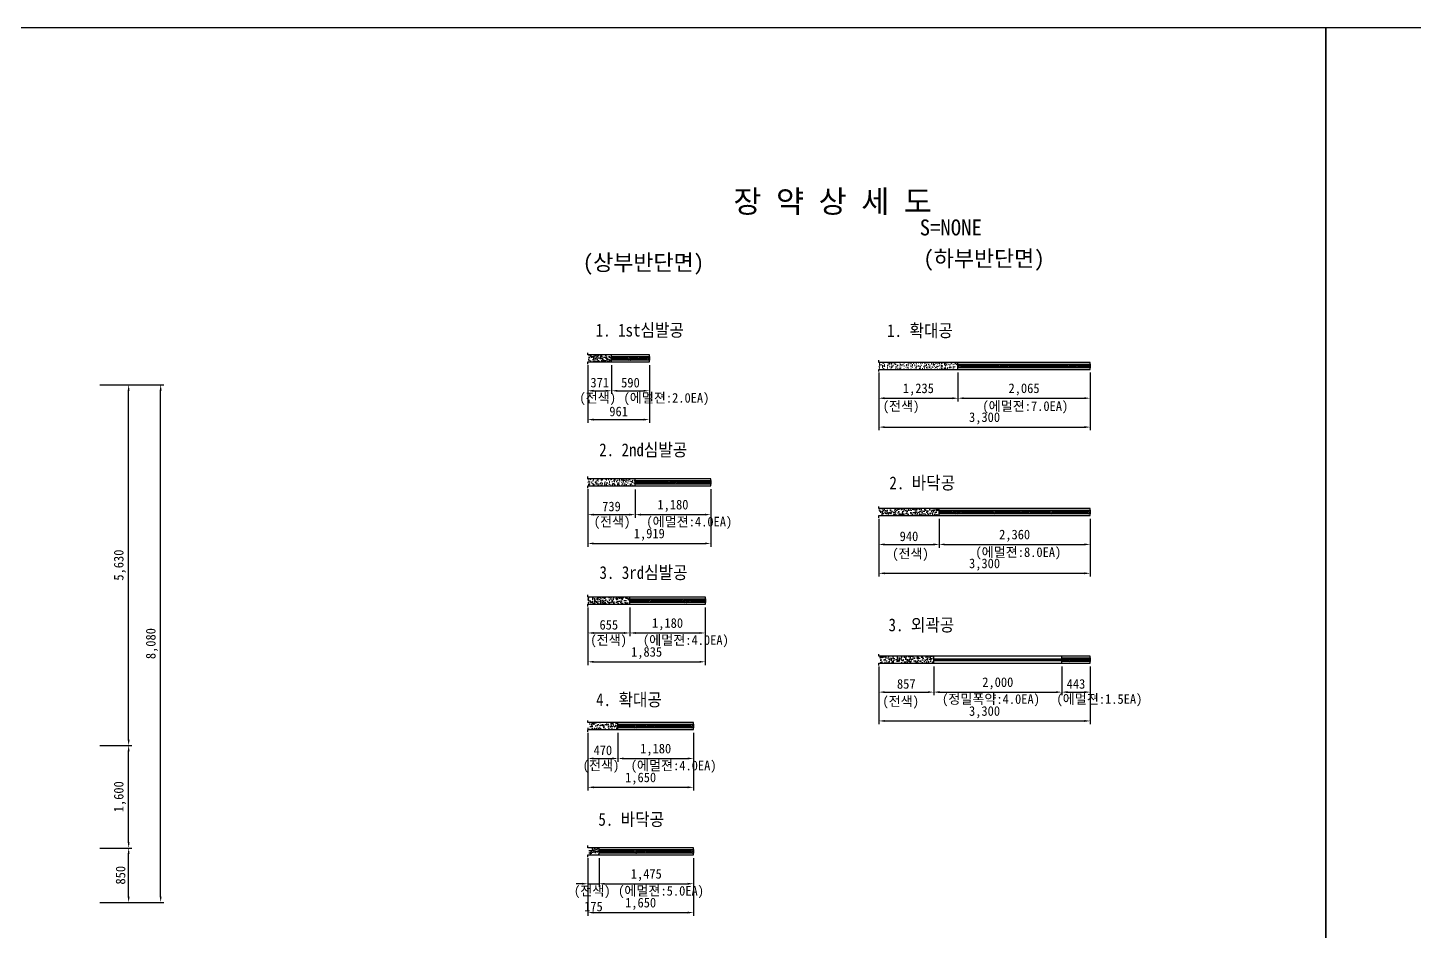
# Model space of a CAD drawing. Header units: millimetres. Extents: x -114429 to 52969, y -22900 to 28700.
# Drawn here: x -58821 to -37170, y -11201 to 2900 of the extents above; entities that cross this region are included whole.
import ezdxf
from ezdxf.enums import TextEntityAlignment as Align

# ---------------------------------------------------------------- set-up
doc = ezdxf.new("R2010")
doc.units = ezdxf.units.MM
doc.header["$LTSCALE"] = 500
doc.header["$PDMODE"] = 1
for name, color, linetype in [('CS-BLST', 4, 'Continuous'), ('CS-BLST-PATT', 1, 'Continuous'), ('CS-BLST-TEX3', 3, 'Continuous'), ('CS-DIMS', 1, 'Continuous'), ('CS-EXCV', 3, 'E-DIGLN01'), ('CS-SYMB', 2, 'Continuous'), ('CS-TABL', 3, 'Continuous'), ('CS-TEX1', 6, 'Continuous'), ('CS-TEX2', 6, 'Continuous'), ('CS-TEX3', 6, 'Continuous'), ('CS-TEXT', 3, 'Continuous'), ('CX-PAPR', 2, 'Continuous')]:
    doc.layers.add(name, color=color, linetype=linetype)
doc.styles.add('굴림체', font='')
doc.styles.get('굴림체').set_extended_font_data('GulimChe')
doc.linetypes.add('E-DIGLN01', pattern='A,0.9,-0.2,[19,kscals.shx,S=0.1,R=180,X=0,Y=0],0.9', length=2)
doc.dimstyles.new('DIM01-50', dxfattribs={"dimscale": 50, "dimtxt": 3, "dimasz": 1.8, "dimexe": 1, "dimexo": 1, "dimgap": 1, "dimtad": 1, "dimdec": 0, "dimzin": 9, "dimdsep": 46, "dimlunit": 6, "dimtxsty": '굴림체', "dimcen": 2.5, "dimclrt": 3, "dimadec": 4, "dimazin": 0, "dimtfac": 1, "dimtdec": 0, "dimtmove": 2, "dimatfit": 3, "dimfxl": 1, "dimtolj": 1, "dimtzin": 0, "dimarcsym": 0})
pattern_1 = [(50, (-424094, 8706.69), (91.092334, -7.969543), [9.525, -104.775]), (355, (-424094, 8706.69), (-17.621413, 95.528321), [7.62, -83.82]), (100.451, (-424086.41, 8706.025), (73.47125, 87.558344), [8.095, -89.045]), (46.1842, (-424094, 8732.09), (135.53952, -21.021164), [14.2875, -157.1625]), (96.6356, (-424082.7, 8730.34), (118.702117, 123.71278), [12.1425, -133.5675]), (351.184, (-424094, 8732.09), (118.702303, 123.71256), [11.43, -125.73]), (21, (-424081.3, 8725.74), (75.80744, -51.13276), [9.525, -104.775]), (326, (-424081.3, 8725.74), (30.901014, 92.093983), [7.62, -83.82]), (71.4514, (-424074.98, 8721.48), (106.708245, 40.961429), [8.095, -89.045]), (37.5, (-424094, 8706.69), (1.5443016, 42.2775194), [0, -82.804, 0, -85.09, 0, -84.1375]), (7.5, (-424094, 8706.69), (33.409831, 50.0902874), [0, -48.514, 0, -80.899, 0, -32.0675]), (327.5, (-424122.32, 8706.69), (67.7952976, -2.864372), [0, -31.75, 0, -99.06, 0, -131.445]), (317.5, (-424135.02, 8706.69), (74.064591, 12.7132455), [0, -41.275, 0, -65.786, 0, -93.345])]
pattern_2 = [(50, (-424094, 8956.25), (91.092334, -7.969543), [9.525, -104.775]), (355, (-424094, 8956.25), (-17.621413, 95.528321), [7.62, -83.82]), (100.451, (-424086.41, 8955.58), (73.47125, 87.558344), [8.095, -89.045]), (46.1842, (-424094, 8981.65), (135.53952, -21.021164), [14.2875, -157.1625]), (96.6356, (-424082.7, 8979.9), (118.702117, 123.71278), [12.1425, -133.5675]), (351.184, (-424094, 8981.65), (118.702303, 123.71256), [11.43, -125.73]), (21, (-424081.3, 8975.3), (75.80744, -51.13276), [9.525, -104.775]), (326, (-424081.3, 8975.3), (30.901014, 92.093983), [7.62, -83.82]), (71.4514, (-424074.98, 8971.04), (106.708245, 40.961429), [8.095, -89.045]), (37.5, (-424094, 8956.247), (1.5443016, 42.2775194), [0, -82.804, 0, -85.09, 0, -84.1375]), (7.5, (-424094, 8956.247), (33.409831, 50.0902874), [0, -48.514, 0, -80.899, 0, -32.0675]), (327.5, (-424122.32, 8956.247), (67.7952976, -2.864372), [0, -31.75, 0, -99.06, 0, -131.445]), (317.5, (-424135.02, 8956.247), (74.064591, 12.7132455), [0, -41.275, 0, -65.786, 0, -93.345])]
pattern_3 = [(50, (-424094, 8706.69), (91.092334, -7.969543), [9.525, -104.775]), (355, (-424094, 8706.69), (-17.621413, 95.528321), [7.62, -83.82]), (100.451, (-424086.41, 8706.025), (73.47125, 87.558344), [8.095, -89.045]), (46.1842, (-424094, 8732.09), (135.53952, -21.021164), [14.2875, -157.1625]), (96.6356, (-424082.7, 8730.34), (118.702117, 123.71278), [12.1425, -133.5675]), (351.184, (-424094, 8732.09), (118.702303, 123.71256), [11.43, -125.73]), (21, (-424081.3, 8725.74), (75.80744, -51.132759), [9.525, -104.775]), (326, (-424081.3, 8725.74), (30.901014, 92.093983), [7.62, -83.82]), (71.4514, (-424074.98, 8721.48), (106.708245, 40.961429), [8.095, -89.045]), (37.5, (-424094, 8706.69), (1.5443016, 42.2775194), [0, -82.804, 0, -85.09, 0, -84.1375]), (7.5, (-424094, 8706.69), (33.409831, 50.0902874), [0, -48.514, 0, -80.899, 0, -32.0675]), (327.5, (-424122.32, 8706.69), (67.7952976, -2.864372), [0, -31.75, 0, -99.06, 0, -131.445]), (317.5, (-424135.02, 8706.69), (74.064591, 12.7132455), [0, -41.275, 0, -65.786, 0, -93.345])]

# ---------------------------------------------------------------- blocks, each defined once
blk = doc.blocks.new('*D325')
at = {"layer": 'CS-DIMS', "color": 0, "lineweight": -2, "ltscale": 30, "transparency": 16777216}
for p, q in [((-50075, -2366), (-50075, -3266)), ((-49114, -2366), (-49114, -3266)), ((-49985, -3216), (-49204, -3216))]:
    blk.add_line(p, q, dxfattribs=at)
at = {"layer": 'CS-DIMS', "color": 0, "ltscale": 30, "transparency": 16777216}
for points in [[(-49985, -3201), (-49985, -3231), (-50075, -3216)], [(-49204, -3201), (-49204, -3231), (-49114, -3216)]]:
    blk.add_solid(points, dxfattribs=at)
at = {"layer": 'Defpoints', "color": 0, "ltscale": 30, "transparency": 16777216}
for p in [(-50075, -2316), (-49114, -2316), (-49114, -3216)]:
    blk.add_point(p, dxfattribs=at)
at = {"layer": 'CS-DIMS', "color": 3, "ltscale": 30, "transparency": 16777216, "insert": (-49594, -3089), "char_height": 150, "attachment_point": 5, "style": '굴림체'}
blk.add_mtext('\\A1;961', dxfattribs=at)
blk = doc.blocks.new('*D326')
at = {"layer": 'CS-DIMS', "color": 0, "lineweight": -2, "ltscale": 30, "transparency": 16777216}
for p, q in [((-50075, -2366), (-50075, -2816)), ((-49704, -2366), (-49704, -2816)), ((-49985, -2766), (-49794, -2766))]:
    blk.add_line(p, q, dxfattribs=at)
at = {"layer": 'CS-DIMS', "color": 0, "ltscale": 30, "transparency": 16777216}
for points in [[(-49985, -2751), (-49985, -2781), (-50075, -2766)], [(-49794, -2751), (-49794, -2781), (-49704, -2766)]]:
    blk.add_solid(points, dxfattribs=at)
at = {"layer": 'Defpoints', "color": 0, "ltscale": 30, "transparency": 16777216}
for p in [(-50075, -2316), (-49704, -2316), (-49704, -2766)]:
    blk.add_point(p, dxfattribs=at)
at = {"layer": 'CS-DIMS', "color": 3, "ltscale": 30, "transparency": 16777216, "insert": (-49889, -2639), "char_height": 150, "attachment_point": 5, "style": '굴림체'}
blk.add_mtext('\\A1;371', dxfattribs=at)
blk = doc.blocks.new('*D327')
at = {"layer": 'CS-DIMS', "color": 0, "lineweight": -2, "ltscale": 30, "transparency": 16777216}
for p, q in [((-49704, -2366), (-49704, -2816)), ((-49114, -2366), (-49114, -2816)), ((-49614, -2766), (-49204, -2766))]:
    blk.add_line(p, q, dxfattribs=at)
at = {"layer": 'CS-DIMS', "color": 0, "ltscale": 30, "transparency": 16777216}
for points in [[(-49614, -2751), (-49614, -2781), (-49704, -2766)], [(-49204, -2751), (-49204, -2781), (-49114, -2766)]]:
    blk.add_solid(points, dxfattribs=at)
at = {"layer": 'Defpoints', "color": 0, "ltscale": 30, "transparency": 16777216}
for p in [(-49704, -2316), (-49114, -2316), (-49114, -2766)]:
    blk.add_point(p, dxfattribs=at)
at = {"layer": 'CS-DIMS', "color": 3, "ltscale": 30, "transparency": 16777216, "insert": (-49409, -2640), "char_height": 150, "attachment_point": 5, "style": '굴림체'}
blk.add_mtext('\\A1;590', dxfattribs=at)
blk = doc.blocks.new('*D328')
at = {"layer": 'CS-DIMS', "color": 0, "lineweight": -2, "ltscale": 30, "transparency": 16777216}
for p, q in [((-50075, -4299), (-50075, -5199)), ((-48156, -4299), (-48156, -5199)), ((-49985, -5149), (-48246, -5149))]:
    blk.add_line(p, q, dxfattribs=at)
at = {"layer": 'CS-DIMS', "color": 0, "ltscale": 30, "transparency": 16777216}
for points in [[(-49985, -5134), (-49985, -5164), (-50075, -5149)], [(-48246, -5134), (-48246, -5164), (-48156, -5149)]]:
    blk.add_solid(points, dxfattribs=at)
at = {"layer": 'Defpoints', "color": 0, "ltscale": 30, "transparency": 16777216}
for p in [(-50075, -4249), (-48156, -4249), (-48156, -5149)]:
    blk.add_point(p, dxfattribs=at)
at = {"layer": 'CS-DIMS', "color": 3, "ltscale": 30, "transparency": 16777216, "insert": (-49115, -5012), "char_height": 150, "attachment_point": 5, "style": '굴림체'}
blk.add_mtext('\\A1;1,919', dxfattribs=at)
blk = doc.blocks.new('*D329')
at = {"layer": 'CS-DIMS', "color": 0, "lineweight": -2, "ltscale": 30, "transparency": 16777216}
for p, q in [((-50075, -4299), (-50075, -4749)), ((-49336, -4305), (-49336, -4749)), ((-49985, -4699), (-49426, -4699))]:
    blk.add_line(p, q, dxfattribs=at)
at = {"layer": 'CS-DIMS', "color": 0, "ltscale": 30, "transparency": 16777216}
for points in [[(-49985, -4684), (-49985, -4714), (-50075, -4699)], [(-49426, -4684), (-49426, -4714), (-49336, -4699)]]:
    blk.add_solid(points, dxfattribs=at)
at = {"layer": 'Defpoints', "color": 0, "ltscale": 30, "transparency": 16777216}
for p in [(-50075, -4249), (-49336, -4255), (-49336, -4699)]:
    blk.add_point(p, dxfattribs=at)
at = {"layer": 'CS-DIMS', "color": 3, "ltscale": 30, "transparency": 16777216, "insert": (-49705, -4572), "char_height": 150, "attachment_point": 5, "style": '굴림체'}
blk.add_mtext('\\A1;739', dxfattribs=at)
blk = doc.blocks.new('*D330')
at = {"layer": 'CS-DIMS', "color": 0, "lineweight": -2, "ltscale": 30, "transparency": 16777216}
for p, q in [((-49336, -4305), (-49336, -4749)), ((-48156, -4299), (-48156, -4749)), ((-49246, -4699), (-48246, -4699))]:
    blk.add_line(p, q, dxfattribs=at)
at = {"layer": 'CS-DIMS', "color": 0, "ltscale": 30, "transparency": 16777216}
for points in [[(-49246, -4684), (-49246, -4714), (-49336, -4699)], [(-48246, -4684), (-48246, -4714), (-48156, -4699)]]:
    blk.add_solid(points, dxfattribs=at)
at = {"layer": 'Defpoints', "color": 0, "ltscale": 30, "transparency": 16777216}
for p in [(-49336, -4255), (-48156, -4249), (-48156, -4699)]:
    blk.add_point(p, dxfattribs=at)
at = {"layer": 'CS-DIMS', "color": 3, "ltscale": 30, "transparency": 16777216, "insert": (-48746, -4562), "char_height": 150, "attachment_point": 5, "style": '굴림체'}
blk.add_mtext('\\A1;1,180', dxfattribs=at)
blk = doc.blocks.new('뉴마이트')
at = {"layer": 'CS-BLST-PATT'}
h = blk.add_hatch(dxfattribs=at)
h.set_pattern_fill('ANSI31', color=256, scale=5.824581, style=0)
h.set_pattern_definition([(45, (-765876.779, 225267.89), (-13.0765565, 13.0765565), [])])
h.paths.add_polyline_path([(0, 29), (0, -29), (295, -29), (295, 29)])
at = {"layer": 'CS-TABL'}
blk.add_lwpolyline([(0, 29), (295, 29), (295, -29), (0, -29)], close=True, dxfattribs=at)
blk = doc.blocks.new('*D380')
at = {"layer": 'CS-DIMS', "color": 0, "lineweight": -2, "ltscale": 30, "transparency": 16777216}
for p, q in [((-50075, -6146), (-50075, -7046)), ((-48240, -6146), (-48240, -7046)), ((-49985, -6996), (-48330, -6996))]:
    blk.add_line(p, q, dxfattribs=at)
at = {"layer": 'CS-DIMS', "color": 0, "ltscale": 30, "transparency": 16777216}
for points in [[(-49985, -6981), (-49985, -7011), (-50075, -6996)], [(-48330, -6981), (-48330, -7011), (-48240, -6996)]]:
    blk.add_solid(points, dxfattribs=at)
at = {"layer": 'Defpoints', "color": 0, "ltscale": 30, "transparency": 16777216}
for p in [(-50075, -6096), (-48240, -6096), (-48240, -6996)]:
    blk.add_point(p, dxfattribs=at)
at = {"layer": 'CS-DIMS', "color": 3, "ltscale": 30, "transparency": 16777216, "insert": (-49157, -6860), "char_height": 150, "attachment_point": 5, "style": '굴림체'}
blk.add_mtext('\\A1;1,835', dxfattribs=at)
blk = doc.blocks.new('*D381')
at = {"layer": 'CS-DIMS', "color": 0, "lineweight": -2, "ltscale": 30, "transparency": 16777216}
for p, q in [((-50075, -6146), (-50075, -6596)), ((-49420, -6146), (-49420, -6596)), ((-49985, -6546), (-49510, -6546))]:
    blk.add_line(p, q, dxfattribs=at)
at = {"layer": 'CS-DIMS', "color": 0, "ltscale": 30, "transparency": 16777216}
for points in [[(-49985, -6531), (-49985, -6561), (-50075, -6546)], [(-49510, -6531), (-49510, -6561), (-49420, -6546)]]:
    blk.add_solid(points, dxfattribs=at)
at = {"layer": 'Defpoints', "color": 0, "ltscale": 30, "transparency": 16777216}
for p in [(-50075, -6096), (-49420, -6096), (-49420, -6546)]:
    blk.add_point(p, dxfattribs=at)
at = {"layer": 'CS-DIMS', "color": 3, "ltscale": 30, "transparency": 16777216, "insert": (-49747, -6419), "char_height": 150, "attachment_point": 5, "style": '굴림체'}
blk.add_mtext('\\A1;655', dxfattribs=at)
blk = doc.blocks.new('*D382')
at = {"layer": 'CS-DIMS', "color": 0, "lineweight": -2, "ltscale": 30, "transparency": 16777216}
for p, q in [((-49420, -6146), (-49420, -6596)), ((-48240, -6146), (-48240, -6596)), ((-49330, -6546), (-48330, -6546))]:
    blk.add_line(p, q, dxfattribs=at)
at = {"layer": 'CS-DIMS', "color": 0, "ltscale": 30, "transparency": 16777216}
for points in [[(-49330, -6531), (-49330, -6561), (-49420, -6546)], [(-48330, -6531), (-48330, -6561), (-48240, -6546)]]:
    blk.add_solid(points, dxfattribs=at)
at = {"layer": 'Defpoints', "color": 0, "ltscale": 30, "transparency": 16777216}
for p in [(-49420, -6096), (-48240, -6096), (-48240, -6546)]:
    blk.add_point(p, dxfattribs=at)
at = {"layer": 'CS-DIMS', "color": 3, "ltscale": 30, "transparency": 16777216, "insert": (-48830, -6410), "char_height": 150, "attachment_point": 5, "style": '굴림체'}
blk.add_mtext('\\A1;1,180', dxfattribs=at)
blk = doc.blocks.new('*D383')
at = {"layer": 'CS-DIMS', "color": 0, "lineweight": -2, "ltscale": 30, "transparency": 16777216}
for p, q in [((-50075, -8105), (-50075, -9005)), ((-48425, -8105), (-48425, -9005)), ((-49985, -8955), (-48515, -8955))]:
    blk.add_line(p, q, dxfattribs=at)
at = {"layer": 'CS-DIMS', "color": 0, "ltscale": 30, "transparency": 16777216}
for points in [[(-49985, -8940), (-49985, -8970), (-50075, -8955)], [(-48515, -8940), (-48515, -8970), (-48425, -8955)]]:
    blk.add_solid(points, dxfattribs=at)
at = {"layer": 'Defpoints', "color": 0, "ltscale": 30, "transparency": 16777216}
for p in [(-50075, -8055), (-48425, -8055), (-48425, -8955)]:
    blk.add_point(p, dxfattribs=at)
at = {"layer": 'CS-DIMS', "color": 3, "ltscale": 30, "transparency": 16777216, "insert": (-49250, -8819), "char_height": 150, "attachment_point": 5, "style": '굴림체'}
blk.add_mtext('\\A1;1,650', dxfattribs=at)
blk = doc.blocks.new('*D384')
at = {"layer": 'CS-DIMS', "color": 0, "lineweight": -2, "ltscale": 30, "transparency": 16777216}
for p, q in [((-50075, -8105), (-50075, -8555)), ((-49605, -8105), (-49605, -8555)), ((-49985, -8505), (-49695, -8505))]:
    blk.add_line(p, q, dxfattribs=at)
at = {"layer": 'CS-DIMS', "color": 0, "ltscale": 30, "transparency": 16777216}
for points in [[(-49985, -8490), (-49985, -8520), (-50075, -8505)], [(-49695, -8490), (-49695, -8520), (-49605, -8505)]]:
    blk.add_solid(points, dxfattribs=at)
at = {"layer": 'Defpoints', "color": 0, "ltscale": 30, "transparency": 16777216}
for p in [(-50075, -8055), (-49605, -8055), (-49605, -8505)]:
    blk.add_point(p, dxfattribs=at)
at = {"layer": 'CS-DIMS', "color": 3, "ltscale": 30, "transparency": 16777216, "insert": (-49840, -8378), "char_height": 150, "attachment_point": 5, "style": '굴림체'}
blk.add_mtext('\\A1;470', dxfattribs=at)
blk = doc.blocks.new('*D385')
at = {"layer": 'CS-DIMS', "color": 0, "lineweight": -2, "ltscale": 30, "transparency": 16777216}
for p, q in [((-49605, -8105), (-49605, -8555)), ((-48425, -8105), (-48425, -8555)), ((-49515, -8505), (-48515, -8505))]:
    blk.add_line(p, q, dxfattribs=at)
at = {"layer": 'CS-DIMS', "color": 0, "ltscale": 30, "transparency": 16777216}
for points in [[(-49515, -8490), (-49515, -8520), (-49605, -8505)], [(-48515, -8490), (-48515, -8520), (-48425, -8505)]]:
    blk.add_solid(points, dxfattribs=at)
at = {"layer": 'Defpoints', "color": 0, "ltscale": 30, "transparency": 16777216}
for p in [(-49605, -8055), (-48425, -8055), (-48425, -8505)]:
    blk.add_point(p, dxfattribs=at)
at = {"layer": 'CS-DIMS', "color": 3, "ltscale": 30, "transparency": 16777216, "insert": (-49015, -8369), "char_height": 150, "attachment_point": 5, "style": '굴림체'}
blk.add_mtext('\\A1;1,180', dxfattribs=at)
blk = doc.blocks.new('*D391')
at = {"layer": 'CS-DIMS', "color": 0, "lineweight": -2, "ltscale": 30, "transparency": 16777216}
for p, q in [((-50075, -10060), (-50075, -10960)), ((-48425, -10060), (-48425, -10960)), ((-49985, -10910), (-48515, -10910))]:
    blk.add_line(p, q, dxfattribs=at)
at = {"layer": 'CS-DIMS', "color": 0, "ltscale": 30, "transparency": 16777216}
for points in [[(-49985, -10895), (-49985, -10925), (-50075, -10910)], [(-48515, -10895), (-48515, -10925), (-48425, -10910)]]:
    blk.add_solid(points, dxfattribs=at)
at = {"layer": 'Defpoints', "color": 0, "ltscale": 30, "transparency": 16777216}
for p in [(-50075, -10010), (-48425, -10010), (-48425, -10910)]:
    blk.add_point(p, dxfattribs=at)
at = {"layer": 'CS-DIMS', "color": 3, "ltscale": 30, "transparency": 16777216, "insert": (-49250, -10774), "char_height": 150, "attachment_point": 5, "style": '굴림체'}
blk.add_mtext('\\A1;1,650', dxfattribs=at)
blk = doc.blocks.new('*D392')
at = {"layer": 'CS-DIMS', "color": 0, "lineweight": -2, "ltscale": 30, "transparency": 16777216}
for p, q in [((-50075, -10060), (-50075, -10510)), ((-49900, -10060), (-49900, -10510)), ((-50165, -10460), (-50255, -10460)), ((-50075, -10460), (-49900, -10460)), ((-49810, -10460), (-49720, -10460))]:
    blk.add_line(p, q, dxfattribs=at)
at = {"layer": 'CS-DIMS', "color": 0, "ltscale": 30, "transparency": 16777216}
for points in [[(-50165, -10445), (-50165, -10475), (-50075, -10460)], [(-49810, -10445), (-49810, -10475), (-49900, -10460)]]:
    blk.add_solid(points, dxfattribs=at)
at = {"layer": 'Defpoints', "color": 0, "ltscale": 30, "transparency": 16777216}
for p in [(-50075, -10010), (-49900, -10010), (-49900, -10460)]:
    blk.add_point(p, dxfattribs=at)
at = {"layer": 'CS-DIMS', "color": 3, "ltscale": 30, "transparency": 16777216, "insert": (-49987, -10816), "char_height": 150, "attachment_point": 5, "style": '굴림체'}
blk.add_mtext('\\A1;175', dxfattribs=at)
blk = doc.blocks.new('*D393')
at = {"layer": 'CS-DIMS', "color": 0, "lineweight": -2, "ltscale": 30, "transparency": 16777216}
for p, q in [((-49900, -10060), (-49900, -10510)), ((-48425, -10060), (-48425, -10510)), ((-49810, -10460), (-48515, -10460))]:
    blk.add_line(p, q, dxfattribs=at)
at = {"layer": 'CS-DIMS', "color": 0, "ltscale": 30, "transparency": 16777216}
for points in [[(-49810, -10445), (-49810, -10475), (-49900, -10460)], [(-48515, -10445), (-48515, -10475), (-48425, -10460)]]:
    blk.add_solid(points, dxfattribs=at)
at = {"layer": 'Defpoints', "color": 0, "ltscale": 30, "transparency": 16777216}
for p in [(-49900, -10010), (-48425, -10010), (-48425, -10460)]:
    blk.add_point(p, dxfattribs=at)
at = {"layer": 'CS-DIMS', "color": 3, "ltscale": 30, "transparency": 16777216, "insert": (-49162, -10324), "char_height": 150, "attachment_point": 5, "style": '굴림체'}
blk.add_mtext('\\A1;1,475', dxfattribs=at)
blk = doc.blocks.new('*D394')
at = {"layer": 'CS-DIMS', "color": 0, "lineweight": -2, "ltscale": 30, "transparency": 16777216}
for p, q in [((-45530, -2483), (-45530, -3383)), ((-42230, -2483), (-42230, -3383)), ((-45440, -3333), (-42320, -3333))]:
    blk.add_line(p, q, dxfattribs=at)
at = {"layer": 'CS-DIMS', "color": 0, "ltscale": 30, "transparency": 16777216}
for points in [[(-45440, -3318), (-45440, -3348), (-45530, -3333)], [(-42320, -3318), (-42320, -3348), (-42230, -3333)]]:
    blk.add_solid(points, dxfattribs=at)
at = {"layer": 'Defpoints', "color": 0, "ltscale": 30, "transparency": 16777216}
for p in [(-45530, -2433), (-42230, -2433), (-42230, -3333)]:
    blk.add_point(p, dxfattribs=at)
at = {"layer": 'CS-DIMS', "color": 3, "ltscale": 30, "transparency": 16777216, "insert": (-43880, -3197), "char_height": 150, "attachment_point": 5, "style": '굴림체'}
blk.add_mtext('\\A1;3,300', dxfattribs=at)
blk = doc.blocks.new('*D395')
at = {"layer": 'CS-DIMS', "color": 0, "lineweight": -2, "ltscale": 30, "transparency": 16777216}
for p, q in [((-45530, -2483), (-45530, -2933)), ((-44295, -2483), (-44295, -2933)), ((-45440, -2883), (-44385, -2883))]:
    blk.add_line(p, q, dxfattribs=at)
at = {"layer": 'CS-DIMS', "color": 0, "ltscale": 30, "transparency": 16777216}
for points in [[(-45440, -2868), (-45440, -2898), (-45530, -2883)], [(-44385, -2868), (-44385, -2898), (-44295, -2883)]]:
    blk.add_solid(points, dxfattribs=at)
at = {"layer": 'Defpoints', "color": 0, "ltscale": 30, "transparency": 16777216}
for p in [(-45530, -2433), (-44295, -2433), (-44295, -2883)]:
    blk.add_point(p, dxfattribs=at)
at = {"layer": 'CS-DIMS', "color": 3, "ltscale": 30, "transparency": 16777216, "insert": (-44913, -2747), "char_height": 150, "attachment_point": 5, "style": '굴림체'}
blk.add_mtext('\\A1;1,235', dxfattribs=at)
blk = doc.blocks.new('*D396')
at = {"layer": 'CS-DIMS', "color": 0, "lineweight": -2, "ltscale": 30, "transparency": 16777216}
for p, q in [((-45530, -2483), (-45530, -2932)), ((-44295, -2483), (-44295, -2932)), ((-45440, -2882), (-44385, -2882))]:
    blk.add_line(p, q, dxfattribs=at)
at = {"layer": 'CS-DIMS', "color": 0, "ltscale": 30, "transparency": 16777216}
for points in [[(-45440, -2867), (-45440, -2897), (-45530, -2882)], [(-44385, -2867), (-44385, -2897), (-44295, -2882)]]:
    blk.add_solid(points, dxfattribs=at)
at = {"layer": 'Defpoints', "color": 0, "ltscale": 30, "transparency": 16777216}
for p in [(-45530, -2433), (-44295, -2433), (-44295, -2882)]:
    blk.add_point(p, dxfattribs=at)
at = {"layer": 'CS-DIMS', "color": 3, "ltscale": 30, "transparency": 16777216, "insert": (-44913, -2746), "char_height": 150, "attachment_point": 5, "style": '굴림체'}
blk.add_mtext('\\A1;1,235', dxfattribs=at)
blk = doc.blocks.new('*D397')
at = {"layer": 'CS-DIMS', "color": 0, "lineweight": -2, "ltscale": 30, "transparency": 16777216}
for p, q in [((-44295, -2483), (-44295, -2932)), ((-42230, -2483), (-42230, -2932)), ((-44205, -2882), (-42320, -2882))]:
    blk.add_line(p, q, dxfattribs=at)
at = {"layer": 'CS-DIMS', "color": 0, "ltscale": 30, "transparency": 16777216}
for points in [[(-44205, -2867), (-44205, -2897), (-44295, -2882)], [(-42320, -2867), (-42320, -2897), (-42230, -2882)]]:
    blk.add_solid(points, dxfattribs=at)
at = {"layer": 'Defpoints', "color": 0, "ltscale": 30, "transparency": 16777216}
for p in [(-44295, -2433), (-42230, -2433), (-42230, -2882)]:
    blk.add_point(p, dxfattribs=at)
at = {"layer": 'CS-DIMS', "color": 3, "ltscale": 30, "transparency": 16777216, "insert": (-43263, -2746), "char_height": 150, "attachment_point": 5, "style": '굴림체'}
blk.add_mtext('\\A1;2,065', dxfattribs=at)
blk = doc.blocks.new('*D398')
at = {"layer": 'CS-DIMS', "color": 0, "lineweight": -2, "ltscale": 30, "transparency": 16777216}
for p, q in [((-45530, -4765), (-45530, -5665)), ((-42230, -4765), (-42230, -5665)), ((-45440, -5615), (-42320, -5615))]:
    blk.add_line(p, q, dxfattribs=at)
at = {"layer": 'CS-DIMS', "color": 0, "ltscale": 30, "transparency": 16777216}
for points in [[(-45440, -5600), (-45440, -5630), (-45530, -5615)], [(-42320, -5600), (-42320, -5630), (-42230, -5615)]]:
    blk.add_solid(points, dxfattribs=at)
at = {"layer": 'Defpoints', "color": 0, "ltscale": 30, "transparency": 16777216}
for p in [(-45530, -4715), (-42230, -4715), (-42230, -5615)]:
    blk.add_point(p, dxfattribs=at)
at = {"layer": 'CS-DIMS', "color": 3, "ltscale": 30, "transparency": 16777216, "insert": (-43880, -5479), "char_height": 150, "attachment_point": 5, "style": '굴림체'}
blk.add_mtext('\\A1;3,300', dxfattribs=at)
blk = doc.blocks.new('*D399')
at = {"layer": 'CS-DIMS', "color": 0, "lineweight": -2, "ltscale": 30, "transparency": 16777216}
for p, q in [((-45530, -4765), (-45530, -5215)), ((-44590, -4765), (-44590, -5215)), ((-45440, -5165), (-44680, -5165))]:
    blk.add_line(p, q, dxfattribs=at)
at = {"layer": 'CS-DIMS', "color": 0, "ltscale": 30, "transparency": 16777216}
for points in [[(-45440, -5150), (-45440, -5180), (-45530, -5165)], [(-44680, -5150), (-44680, -5180), (-44590, -5165)]]:
    blk.add_solid(points, dxfattribs=at)
at = {"layer": 'Defpoints', "color": 0, "ltscale": 30, "transparency": 16777216}
for p in [(-45530, -4715), (-44590, -4715), (-44590, -5165)]:
    blk.add_point(p, dxfattribs=at)
at = {"layer": 'CS-DIMS', "color": 3, "ltscale": 30, "transparency": 16777216, "insert": (-45060, -5038), "char_height": 150, "attachment_point": 5, "style": '굴림체'}
blk.add_mtext('\\A1;940', dxfattribs=at)
blk = doc.blocks.new('*D400')
at = {"layer": 'CS-DIMS', "color": 0, "lineweight": -2, "ltscale": 30, "transparency": 16777216}
for p, q in [((-45530, -4765), (-45530, -5214)), ((-44590, -4765), (-44590, -5214)), ((-45440, -5164), (-44680, -5164))]:
    blk.add_line(p, q, dxfattribs=at)
at = {"layer": 'CS-DIMS', "color": 0, "ltscale": 30, "transparency": 16777216}
for points in [[(-45440, -5149), (-45440, -5179), (-45530, -5164)], [(-44680, -5149), (-44680, -5179), (-44590, -5164)]]:
    blk.add_solid(points, dxfattribs=at)
at = {"layer": 'Defpoints', "color": 0, "ltscale": 30, "transparency": 16777216}
for p in [(-45530, -4715), (-44590, -4715), (-44590, -5164)]:
    blk.add_point(p, dxfattribs=at)
at = {"layer": 'CS-DIMS', "color": 3, "ltscale": 30, "transparency": 16777216, "insert": (-45060, -5038), "char_height": 150, "attachment_point": 5, "style": '굴림체'}
blk.add_mtext('\\A1;940', dxfattribs=at)
blk = doc.blocks.new('*D401')
at = {"layer": 'CS-DIMS', "color": 0, "lineweight": -2, "ltscale": 30, "transparency": 16777216}
for p, q in [((-44590, -4765), (-44590, -5214)), ((-42230, -4765), (-42230, -5214)), ((-44500, -5164), (-42320, -5164))]:
    blk.add_line(p, q, dxfattribs=at)
at = {"layer": 'CS-DIMS', "color": 0, "ltscale": 30, "transparency": 16777216}
for points in [[(-44500, -5149), (-44500, -5179), (-44590, -5164)], [(-42320, -5149), (-42320, -5179), (-42230, -5164)]]:
    blk.add_solid(points, dxfattribs=at)
at = {"layer": 'Defpoints', "color": 0, "ltscale": 30, "transparency": 16777216}
for p in [(-44590, -4715), (-42230, -4715), (-42230, -5164)]:
    blk.add_point(p, dxfattribs=at)
at = {"layer": 'CS-DIMS', "color": 3, "ltscale": 30, "transparency": 16777216, "insert": (-43410, -5028), "char_height": 150, "attachment_point": 5, "style": '굴림체'}
blk.add_mtext('\\A1;2,360', dxfattribs=at)
blk = doc.blocks.new('*D402')
at = {"layer": 'CS-DIMS', "color": 0, "lineweight": -2, "ltscale": 30, "transparency": 16777216}
for p, q in [((-45530, -7069), (-45530, -7969)), ((-42230, -7069), (-42230, -7969)), ((-45440, -7919), (-42320, -7919))]:
    blk.add_line(p, q, dxfattribs=at)
at = {"layer": 'CS-DIMS', "color": 0, "ltscale": 30, "transparency": 16777216}
for points in [[(-45440, -7904), (-45440, -7934), (-45530, -7919)], [(-42320, -7904), (-42320, -7934), (-42230, -7919)]]:
    blk.add_solid(points, dxfattribs=at)
at = {"layer": 'Defpoints', "color": 0, "ltscale": 30, "transparency": 16777216}
for p in [(-45530, -7019), (-42230, -7019), (-42230, -7919)]:
    blk.add_point(p, dxfattribs=at)
at = {"layer": 'CS-DIMS', "color": 3, "ltscale": 30, "transparency": 16777216, "insert": (-43880, -7783), "char_height": 150, "attachment_point": 5, "style": '굴림체'}
blk.add_mtext('\\A1;3,300', dxfattribs=at)
blk = doc.blocks.new('*D403')
at = {"layer": 'CS-DIMS', "color": 0, "lineweight": -2, "ltscale": 30, "transparency": 16777216}
for p, q in [((-45530, -7069), (-45530, -7519)), ((-44673, -7069), (-44673, -7519)), ((-45440, -7469), (-44763, -7469))]:
    blk.add_line(p, q, dxfattribs=at)
at = {"layer": 'CS-DIMS', "color": 0, "ltscale": 30, "transparency": 16777216}
for points in [[(-45440, -7454), (-45440, -7484), (-45530, -7469)], [(-44763, -7454), (-44763, -7484), (-44673, -7469)]]:
    blk.add_solid(points, dxfattribs=at)
at = {"layer": 'Defpoints', "color": 0, "ltscale": 30, "transparency": 16777216}
for p in [(-45530, -7019), (-44673, -7019), (-44673, -7469)]:
    blk.add_point(p, dxfattribs=at)
at = {"layer": 'CS-DIMS', "color": 3, "ltscale": 30, "transparency": 16777216, "insert": (-45102, -7342), "char_height": 150, "attachment_point": 5, "style": '굴림체'}
blk.add_mtext('\\A1;857', dxfattribs=at)
blk = doc.blocks.new('*D404')
at = {"layer": 'CS-DIMS', "color": 0, "lineweight": -2, "ltscale": 30, "transparency": 16777216}
for p, q in [((-45530, -7069), (-45530, -7519)), ((-44673, -7069), (-44673, -7519)), ((-45440, -7469), (-44763, -7469))]:
    blk.add_line(p, q, dxfattribs=at)
at = {"layer": 'CS-DIMS', "color": 0, "ltscale": 30, "transparency": 16777216}
for points in [[(-45440, -7454), (-45440, -7484), (-45530, -7469)], [(-44763, -7454), (-44763, -7484), (-44673, -7469)]]:
    blk.add_solid(points, dxfattribs=at)
at = {"layer": 'Defpoints', "color": 0, "ltscale": 30, "transparency": 16777216}
for p in [(-45530, -7019), (-44673, -7019), (-44673, -7469)]:
    blk.add_point(p, dxfattribs=at)
at = {"layer": 'CS-DIMS', "color": 3, "ltscale": 30, "transparency": 16777216, "insert": (-45102, -7342), "char_height": 150, "attachment_point": 5, "style": '굴림체'}
blk.add_mtext('\\A1;857', dxfattribs=at)
blk = doc.blocks.new('*D405')
at = {"layer": 'CS-DIMS', "color": 0, "lineweight": -2, "ltscale": 30, "transparency": 16777216}
for p, q in [((-44673, -7069), (-44673, -7519)), ((-42673, -7069), (-42673, -7519)), ((-44583, -7469), (-42763, -7469))]:
    blk.add_line(p, q, dxfattribs=at)
at = {"layer": 'CS-DIMS', "color": 0, "ltscale": 30, "transparency": 16777216}
for points in [[(-44583, -7454), (-44583, -7484), (-44673, -7469)], [(-42763, -7454), (-42763, -7484), (-42673, -7469)]]:
    blk.add_solid(points, dxfattribs=at)
at = {"layer": 'Defpoints', "color": 0, "ltscale": 30, "transparency": 16777216}
for p in [(-44673, -7019), (-42673, -7019), (-42673, -7469)]:
    blk.add_point(p, dxfattribs=at)
at = {"layer": 'CS-DIMS', "color": 3, "ltscale": 30, "transparency": 16777216, "insert": (-43673, -7333), "char_height": 150, "attachment_point": 5, "style": '굴림체'}
blk.add_mtext('\\A1;2,000', dxfattribs=at)
blk = doc.blocks.new('*D406')
at = {"layer": 'CS-DIMS', "color": 0, "lineweight": -2, "ltscale": 30, "transparency": 16777216}
for p, q in [((-42673, -7069), (-42673, -7519)), ((-42230, -7069), (-42230, -7519)), ((-42583, -7469), (-42320, -7469))]:
    blk.add_line(p, q, dxfattribs=at)
at = {"layer": 'CS-DIMS', "color": 0, "ltscale": 30, "transparency": 16777216}
for points in [[(-42583, -7454), (-42583, -7484), (-42673, -7469)], [(-42320, -7454), (-42320, -7484), (-42230, -7469)]]:
    blk.add_solid(points, dxfattribs=at)
at = {"layer": 'Defpoints', "color": 0, "ltscale": 30, "transparency": 16777216}
for p in [(-42673, -7019), (-42230, -7019), (-42230, -7469)]:
    blk.add_point(p, dxfattribs=at)
at = {"layer": 'CS-DIMS', "color": 3, "ltscale": 30, "transparency": 16777216, "insert": (-42452, -7342), "char_height": 150, "attachment_point": 5, "style": '굴림체'}
blk.add_mtext('\\A1;443', dxfattribs=at)
blk = doc.blocks.new('*D376')
at = {"layer": 'CS-DIMS', "color": 0, "lineweight": -2, "transparency": 16777216}
for p, q in [((-57695, -9902), (-57195, -9902)), ((-57245, -10662), (-57245, -9992)), ((-57695, -10752), (-57195, -10752))]:
    blk.add_line(p, q, dxfattribs=at)
at = {"layer": 'CS-DIMS', "color": 0, "transparency": 16777216}
for points in [[(-57260, -9992), (-57230, -9992), (-57245, -9902)], [(-57260, -10662), (-57230, -10662), (-57245, -10752)]]:
    blk.add_solid(points, dxfattribs=at)
at = {"layer": 'Defpoints', "color": 0, "transparency": 16777216}
for p in [(-57745, -9902), (-57245, -9902), (-57745, -10752)]:
    blk.add_point(p, dxfattribs=at)
at = {"layer": 'CS-DIMS', "color": 3, "transparency": 16777216, "insert": (-57371, -10327), "char_height": 150, "attachment_point": 5, "rotation": 90, "style": '굴림체'}
blk.add_mtext('\\A1;850', dxfattribs=at)
blk = doc.blocks.new('*D377')
at = {"layer": 'CS-DIMS', "color": 0, "lineweight": -2, "transparency": 16777216}
for p, q in [((-57195, -2672), (-56695, -2672)), ((-56745, -10662), (-56745, -2762)), ((-57195, -10752), (-56695, -10752))]:
    blk.add_line(p, q, dxfattribs=at)
at = {"layer": 'CS-DIMS', "color": 0, "transparency": 16777216}
for points in [[(-56760, -2762), (-56730, -2762), (-56745, -2672)], [(-56760, -10662), (-56730, -10662), (-56745, -10752)]]:
    blk.add_solid(points, dxfattribs=at)
at = {"layer": 'Defpoints', "color": 0, "transparency": 16777216}
for p in [(-57245, -2672), (-56745, -2672), (-57245, -10752)]:
    blk.add_point(p, dxfattribs=at)
at = {"layer": 'CS-DIMS', "color": 3, "transparency": 16777216, "insert": (-56881, -6712), "char_height": 150, "attachment_point": 5, "rotation": 90, "style": '굴림체'}
blk.add_mtext('\\A1;8,080', dxfattribs=at)
blk = doc.blocks.new('*D378')
at = {"layer": 'CS-DIMS', "color": 0, "lineweight": -2, "transparency": 16777216}
for p, q in [((-57695, -8302), (-57195, -8302)), ((-57245, -9812), (-57245, -8392)), ((-57695, -9902), (-57195, -9902))]:
    blk.add_line(p, q, dxfattribs=at)
at = {"layer": 'CS-DIMS', "color": 0, "transparency": 16777216}
for points in [[(-57260, -8392), (-57230, -8392), (-57245, -8302)], [(-57260, -9812), (-57230, -9812), (-57245, -9902)]]:
    blk.add_solid(points, dxfattribs=at)
at = {"layer": 'Defpoints', "color": 0, "transparency": 16777216}
for p in [(-57745, -8302), (-57245, -8302), (-57745, -9902)]:
    blk.add_point(p, dxfattribs=at)
at = {"layer": 'CS-DIMS', "color": 3, "transparency": 16777216, "insert": (-57381, -9102), "char_height": 150, "attachment_point": 5, "rotation": 90, "style": '굴림체'}
blk.add_mtext('\\A1;1,600', dxfattribs=at)
blk = doc.blocks.new('*D379')
at = {"layer": 'CS-DIMS', "color": 0, "lineweight": -2, "transparency": 16777216}
for p, q in [((-57695, -2672), (-57195, -2672)), ((-57245, -8212), (-57245, -2762)), ((-57695, -8302), (-57195, -8302))]:
    blk.add_line(p, q, dxfattribs=at)
at = {"layer": 'CS-DIMS', "color": 0, "transparency": 16777216}
for points in [[(-57260, -2762), (-57230, -2762), (-57245, -2672)], [(-57260, -8212), (-57230, -8212), (-57245, -8302)]]:
    blk.add_solid(points, dxfattribs=at)
at = {"layer": 'Defpoints', "color": 0, "transparency": 16777216}
for p in [(-57745, -2672), (-57245, -2672), (-57745, -8302)]:
    blk.add_point(p, dxfattribs=at)
at = {"layer": 'CS-DIMS', "color": 3, "transparency": 16777216, "insert": (-57381, -5487), "char_height": 150, "attachment_point": 5, "rotation": 90, "style": '굴림체'}
blk.add_mtext('\\A1;5,630', dxfattribs=at)

msp = doc.modelspace()

# ---------------------------------------------------------------- hatches: boundary and pattern name
at = {"layer": 'CS-BLST-PATT'}
h = msp.add_hatch(dxfattribs=at)
h.set_pattern_fill('AR-CONC', color=256, scale=0.5, style=0)
h.set_pattern_definition(pattern_1)
h.paths.add_polyline_path([(-49703.8, -2206.2), (-50074.8, -2206.2), (-50074.8, -2316.2), (-49703.8, -2316.2)])
h = msp.add_hatch(dxfattribs=at)
h.set_pattern_fill('AR-CONC', color=256, scale=0.5, style=0)
h.set_pattern_definition(pattern_3)
h.paths.add_polyline_path([(-44295.4, -2348.6), (-44295.4, -2322.8), (-45530.4, -2322.8), (-45530.4, -2432.8), (-44295.4, -2432.8), (-44295.4, -2406.9), (-44295.4, -2406.9), (-44295.4, -2348.6)])
h = msp.add_hatch(dxfattribs=at)
h.set_pattern_fill('AR-CONC', color=256, scale=0.5, style=0)
h.set_pattern_definition(pattern_1)
h.paths.add_polyline_path([(-49335.8, -4138.6), (-50074.8, -4138.6), (-50074.8, -4248.6), (-49335.8, -4248.6)])
h = msp.add_hatch(dxfattribs=at)
h.set_pattern_fill('AR-CONC', color=256, scale=0.5, style=0)
h.set_pattern_definition(pattern_3)
h.paths.add_polyline_path([(-44590.4, -4630.9), (-44590.4, -4605), (-45530.4, -4605), (-45530.4, -4715), (-44590.4, -4715), (-44590.4, -4689.1), (-44590.4, -4689.1), (-44590.4, -4630.9)])
h = msp.add_hatch(dxfattribs=at)
h.set_pattern_fill('AR-CONC', color=256, scale=0.5, style=0)
h.set_pattern_definition(pattern_1)
h.paths.add_polyline_path([(-49419.8, -5986.1), (-50074.8, -5986.1), (-50074.8, -6096.1), (-49419.8, -6096.1)])
h = msp.add_hatch(dxfattribs=at)
h.set_pattern_fill('AR-CONC', color=256, scale=0.5, style=0)
h.set_pattern_definition(pattern_3)
h.paths.add_polyline_path([(-44673, -6909.1), (-45530.4, -6909.1), (-45530.4, -7019.1), (-44673, -7019.1)])
h = msp.add_hatch(dxfattribs=at)
h.set_pattern_fill('ANSI31', color=256, scale=5.824581, style=0)
h.set_pattern_definition([(45, (-808697.204, 218303.741), (-13.0765565, 13.0765565), [])])
h.paths.add_polyline_path([(-42672.9, -6935), (-42672.9, -6993.3), (-42525.4, -6993.3), (-42525.4, -6935)])
h = msp.add_hatch(dxfattribs=at)
h.set_pattern_fill('AR-CONC', color=256, scale=0.5, style=0)
h.set_pattern_definition(pattern_2)
h.paths.add_polyline_path([(-49604.8, -7944.8), (-50074.8, -7944.8), (-50074.8, -8054.8), (-49604.8, -8054.8)])
h = msp.add_hatch(dxfattribs=at)
h.set_pattern_fill('AR-CONC', color=256, scale=0.5, style=0)
h.set_pattern_definition(pattern_2)
h.paths.add_polyline_path([(-49899.8, -9900.3), (-50074.8, -9900.3), (-50074.8, -10010.3), (-49899.8, -10010.3)])
at = {"layer": 'CS-SYMB'}
h = msp.add_hatch(dxfattribs=at)
h.set_pattern_fill('LINE', color=256, scale=4.6, style=0)
h.set_pattern_definition([(0, (-2070875.465, 826389.364), (0, 14.605), [])])
h.paths.add_polyline_path([(-44172.9, -6978.7), (-44172.9, -6949.6), (-44672.9, -6949.6), (-44672.9, -6978.7)])
h = msp.add_hatch(dxfattribs=at)
h.set_pattern_fill('LINE', color=256, scale=4.6, style=0)
h.set_pattern_definition([(0, (-2070375.465, 826389.364), (0, 14.605), [])])
h.paths.add_polyline_path([(-43672.9, -6978.7), (-43672.9, -6949.6), (-44172.9, -6949.6), (-44172.9, -6978.7)])
h = msp.add_hatch(dxfattribs=at)
h.set_pattern_fill('LINE', color=256, scale=4.6, style=0)
h.set_pattern_definition([(0, (-2069875.465, 826389.364), (0, 14.605), [])])
h.paths.add_polyline_path([(-43172.9, -6978.7), (-43172.9, -6949.6), (-43672.9, -6949.6), (-43672.9, -6978.7)])
h = msp.add_hatch(dxfattribs=at)
h.set_pattern_fill('LINE', color=256, scale=4.6, style=0)
h.set_pattern_definition([(0, (-2069375.465, 826389.364), (0, 14.605), [])])
h.paths.add_polyline_path([(-42672.9, -6978.7), (-42672.9, -6949.6), (-43172.9, -6949.6), (-43172.9, -6978.7)])

# ---------------------------------------------------------------- linework, layer by layer
at = {"layer": 'CS-BLST'}
msp.add_lwpolyline([(-42672.9, -6935), (-42525.4, -6935), (-42525.4, -6993.3), (-42672.9, -6993.3)], close=True, dxfattribs=at)
at = {"layer": 'CS-BLST-PATT'}
msp.add_line((-49899.8, -10010.3), (-49899.8, -9900.3), dxfattribs=at)
at = {"layer": 'CS-EXCV'}
for points in [[(-50074.8, -2351.2), (-50074.8, -2316.2), (-49113.8, -2316.2), (-49113.8, -2206.2), (-50074.8, -2206.2), (-50074.8, -2171.3)], [(-45530.4, -2467.7), (-45530.4, -2432.8), (-42230.4, -2432.8), (-42230.4, -2322.8), (-45530.4, -2322.8), (-45530.4, -2287.8)], [(-50074.8, -4283.5), (-50074.8, -4248.6), (-48155.8, -4248.6), (-48155.8, -4138.6), (-50074.8, -4138.6), (-50074.8, -4103.6)], [(-45530.4, -4749.9), (-45530.4, -4715), (-42230.4, -4715), (-42230.4, -4605), (-45530.4, -4605), (-45530.4, -4570)], [(-50074.8, -6131), (-50074.8, -6096.1), (-48239.8, -6096.1), (-48239.8, -5986.1), (-50074.8, -5986.1), (-50074.8, -5951.2)], [(-45530.4, -7054.1), (-45530.4, -7019.1), (-42230.4, -7019.1), (-42230.4, -6909.1), (-45530.4, -6909.1), (-45530.4, -6874.2)], [(-50074.8, -8089.8), (-50074.8, -8054.8), (-48424.8, -8054.8), (-48424.8, -7944.8), (-50074.8, -7944.8), (-50074.8, -7909.9)], [(-50074.8, -10045.3), (-50074.8, -10010.3), (-48424.8, -10010.3), (-48424.8, -9900.3), (-50074.8, -9900.3), (-50074.8, -9865.4)]]:
    msp.add_lwpolyline(points, dxfattribs=at)
at = {"layer": 'CS-SYMB'}
for p, q in [((-49703.8, -2316.2), (-49703.8, -2206.2)), ((-44295.4, -2432.8), (-44295.4, -2322.8)), ((-49335.8, -4248.6), (-49335.8, -4138.6)), ((-44590.4, -4715), (-44590.4, -4605)), ((-49419.8, -6096.1), (-49419.8, -5986.1)), ((-44673, -7019.1), (-44673, -6909.1)), ((-42672.9, -7019.1), (-42672.9, -6909.1)), ((-49604.8, -8054.8), (-49604.8, -7944.8))]:
    msp.add_line(p, q, dxfattribs=at)
for points in [[(-44672.9, -6949.6), (-44172.9, -6949.6), (-44172.9, -6978.7), (-44672.9, -6978.7)], [(-44172.9, -6949.6), (-43672.9, -6949.6), (-43672.9, -6978.7), (-44172.9, -6978.7)], [(-43672.9, -6949.6), (-43172.9, -6949.6), (-43172.9, -6978.7), (-43672.9, -6978.7)], [(-43172.9, -6949.6), (-42672.9, -6949.6), (-42672.9, -6978.7), (-43172.9, -6978.7)]]:
    msp.add_lwpolyline(points, close=True, dxfattribs=at)
at = {"layer": 'CX-PAPR'}
for points in [[(-78350, -22900), (-38550, -22900), (-38550, 2900), (-78350, 2900)], [(-38550, -22900), (1250, -22900), (1250, 2900), (-38550, 2900)]]:
    msp.add_lwpolyline(points, close=True, dxfattribs=at)

# ---------------------------------------------------------------- block references
at = {"layer": 'CS-BLST'}
for p in [(-49703.8, -2261.2), (-49408.8, -2261.2), (-44295.4, -2377.8), (-44000.4, -2377.8), (-43705.4, -2377.8), (-43410.4, -2377.8), (-43115.4, -2377.8), (-42820.4, -2377.8), (-42525.4, -2377.8), (-49335.8, -4193.6), (-49040.8, -4193.6), (-48745.8, -4193.6), (-48450.8, -4193.6), (-44590.4, -4660), (-44295.4, -4660), (-44000.4, -4660), (-43705.4, -4660), (-43410.4, -4660), (-43115.4, -4660), (-42820.4, -4660), (-42525.4, -4660), (-49419.8, -6041.1), (-49124.8, -6041.1), (-48829.8, -6041.1), (-48534.8, -6041.1), (-42525.4, -6964.1), (-49604.8, -7999.8), (-49309.8, -7999.8), (-49014.8, -7999.8), (-48719.8, -7999.8), (-49899.8, -9955.3), (-49604.8, -9955.3), (-49309.8, -9955.3), (-49014.8, -9955.3), (-48719.8, -9955.3)]:
    msp.add_blockref('뉴마이트', p, dxfattribs=at)

# ---------------------------------------------------------------- texts
at = {"layer": 'CS-BLST-TEX3', "style": '굴림체'}
for s, p in [('(전색)', (-49920.7, -2951)), ('(에멀젼:2.0EA)', (-48847.1, -2951)), ('(전색)', (-45182.9, -3079.9)), ('(에멀젼:7.0EA)', (-43243.1, -3079.9)), ('(전색)', (-49695.4, -4883.3)), ('(에멀젼:4.0EA)', (-48490.1, -4883.3)), ('(에멀젼:8.0EA)', (-43352.3, -5359.6)), ('(전색)', (-45036.3, -5382.2)), ('(전색)', (-49749.6, -6730.9)), ('(에멀젼:4.0EA)', (-48544, -6730.9)), ('(전색)', (-45188.7, -7686.3)), ('(정밀폭약:4.0EA)', (-43779.7, -7651.7)), ('(에멀젼:1.5EA)', (-42086.1, -7651.7)), ('(전색)', (-49868.9, -8689.6)), ('(에멀젼:4.0EA)', (-48734.8, -8689.6)), ('(전색)', (-50005.7, -10645.1)), ('(에멀젼:5.0EA)', (-48931.8, -10645.1))]:
    msp.add_text(s, height=150, dxfattribs=at).set_placement(p, align=Align.CENTER)
at = {"layer": 'CS-TEX1', "style": '굴림체'}
msp.add_text('장 약 상 세 도', height=350, dxfattribs=at).set_placement((-46251.3, 193), align=Align.MIDDLE)
at = {"layer": 'CS-TEX2', "style": '굴림체'}
for s, p in [('(상부반단면)', (-49206.2, -781.1)), ('(하부반단면)', (-43888.1, -718.6))]:
    msp.add_text(s, height=250, dxfattribs=at).set_placement(p, align=Align.MIDDLE)
at = {"layer": 'CS-TEX3', "style": '굴림체', "width": 0.9}
for s, p in [('1. 1st심발공', (-49263, -1918.9)), ('1. 확대공', (-44888, -1926.2)), ('2. 2nd심발공', (-49209.4, -3786.7)), ('2. 바닥공', (-44851.9, -4303.2)), ('3. 3rd심발공', (-49205.1, -5702.6)), ('3. 외곽공', (-44865.9, -6519.8)), ('4. 확대공', (-49432.4, -7687.1)), ('5. 바닥공', (-49396.3, -9555))]:
    msp.add_text(s, height=200, dxfattribs=at).set_placement(p, align=Align.CENTER)
at = {"layer": 'CS-TEXT', "style": '굴림체'}
msp.add_text('S=NONE', height=250, dxfattribs=at).set_placement((-44891.8, -341.7))

# ---------------------------------------------------------------- dimensions: what is measured, and where the dimension line sits
at = {"layer": 'CS-DIMS', "ltscale": 30}
for base, p1, p2, picture, middle in [((-49113.8, -3216.2), (-50074.8, -2316.2), (-49113.8, -2316.2), '*D325', (-49594.3, -3089.2)), ((-49703.8, -2766.2), (-50074.8, -2316.2), (-49703.8, -2316.2), '*D326', (-49889.3, -2639.2)), ((-49113.8, -2766.2), (-49703.8, -2316.2), (-49113.8, -2316.2), '*D327', (-49408.8, -2639.5)), ((-42230.4, -3332.8), (-45530.4, -2432.8), (-42230.4, -2432.8), '*D394', (-43880.4, -3196.7)), ((-44295.4, -2882.8), (-45530.4, -2432.8), (-44295.4, -2432.8), '*D395', (-44912.9, -2746.6)), ((-44295.4, -2882.2), (-45530.4, -2432.8), (-44295.4, -2432.8), '*D396', (-44912.9, -2746.1)), ((-42230.4, -2882.2), (-44295.4, -2432.8), (-42230.4, -2432.8), '*D397', (-43262.9, -2746.2)), ((-48155.8, -5148.6), (-50074.8, -4248.6), (-48155.8, -4248.6), '*D328', (-49115.3, -5012.4)), ((-49335.8, -4698.6), (-50074.8, -4248.6), (-49335.8, -4255.2), '*D329', (-49705.3, -4571.7)), ((-48155.8, -4698.6), (-49335.8, -4255.2), (-48155.8, -4248.6), '*D330', (-48745.8, -4562.4)), ((-42230.4, -5615), (-45530.4, -4715), (-42230.4, -4715), '*D398', (-43880.4, -5478.9)), ((-44590.4, -5165), (-45530.4, -4715), (-44590.4, -4715), '*D399', (-45060.4, -5038.1)), ((-44590.4, -5164.5), (-45530.4, -4715), (-44590.4, -4715), '*D400', (-45060.4, -5037.6)), ((-42230.4, -5164.5), (-44590.4, -4715), (-42230.4, -4715), '*D401', (-43410.4, -5028.4)), ((-48239.8, -6996.1), (-50074.8, -6096.1), (-48239.8, -6096.1), '*D380', (-49157.3, -6859.9)), ((-49419.8, -6546.1), (-50074.8, -6096.1), (-49419.8, -6096.1), '*D381', (-49747.3, -6419.4)), ((-48239.8, -6546.1), (-49419.8, -6096.1), (-48239.8, -6096.1), '*D382', (-48829.8, -6409.9)), ((-42230.4, -7919.1), (-45530.4, -7019.1), (-42230.4, -7019.1), '*D402', (-43880.4, -7783.1)), ((-44673, -7469.1), (-45530.4, -7019.1), (-44673, -7019.1), '*D403', (-45101.7, -7342.3)), ((-44673, -7468.6), (-45530.4, -7019.1), (-44673, -7019.1), '*D404', (-45101.7, -7341.7)), ((-42672.9, -7468.6), (-44673, -7019.1), (-42672.9, -7019.1), '*D405', (-43672.9, -7332.6)), ((-42230.4247, -7468.628), (-42672.9248, -7019.1486), (-42230.4247, -7019.1486), '*D406', (-42451.6747, -7341.7331)), ((-48424.8, -8954.8), (-50074.8, -8054.8), (-48424.8, -8054.8), '*D383', (-49249.8, -8818.7)), ((-49604.8, -8504.8), (-50074.8, -8054.8), (-49604.8, -8054.8), '*D384', (-49839.8, -8377.8)), ((-48424.8, -8504.8), (-49604.8, -8054.8), (-48424.8, -8054.8), '*D385', (-49014.8, -8368.7)), ((-49899.8, -10460.3), (-50074.8, -10010.3), (-49899.8, -10010.3), '*D392', (-49987.3, -10816.3)), ((-48424.8, -10910.3), (-50074.8, -10010.3), (-48424.8, -10010.3), '*D391', (-49249.8, -10774.2)), ((-48424.8, -10460.3), (-49899.8, -10010.3), (-48424.8, -10010.3), '*D393', (-49162.3, -10324.2))]:
    dim = msp.add_linear_dim(base=base, p1=p1, p2=p2, dimstyle='DIM01-50', dxfattribs=at)
    dim.commit()
    dim.dimension.update_dxf_attribs({"geometry": picture, "text_midpoint": middle})
at = {"layer": 'CS-DIMS'}
for base, p1, p2, picture, middle in [((-57244.6, -2671.5), (-57744.6, -8301.5), (-57744.6, -2671.5), '*D379', (-57380.6, -5486.5)), ((-56744.6, -2671.5), (-57244.6, -10751.5), (-57244.6, -2671.5), '*D377', (-56880.6, -6711.5)), ((-57244.6, -8301.5), (-57744.6, -9901.5), (-57744.6, -8301.5), '*D378', (-57380.7, -9101.5)), ((-57244.6, -9901.5), (-57744.6, -10751.5), (-57744.6, -9901.5), '*D376', (-57371.3, -10326.5))]:
    dim = msp.add_linear_dim(base=base, p1=p1, p2=p2, angle=90, dimstyle='DIM01-50', dxfattribs=at)
    dim.commit()
    dim.dimension.update_dxf_attribs({"geometry": picture, "text_midpoint": middle})

doc.saveas('drawing.dxf')
